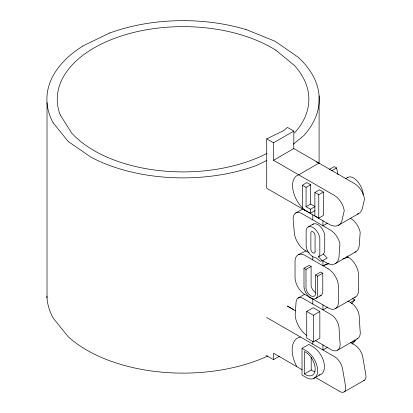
<?xml version="1.0" encoding="UTF-8"?>
<svg xmlns="http://www.w3.org/2000/svg" width="413" height="413" viewBox="0 0 413 413"><rect width="100%" height="100%" fill="white"/><g stroke="black" fill="none" stroke-linecap="round" stroke-linejoin="round"><path stroke-width="0.62" d="M318.485 256.912L319.817 254.398L319.817 238.182A9.788 5.653 60 0 0 312.977 227.486A9.788 5.653 60 0 0 306.141 230.289L306.141 246.499A9.891 5.71 60 0 0 316.038 257.784L320.018 261.171L322.331 260.825L327.256 257.98L323.41 254.067L318.485 256.912L322.331 260.825M323.41 254.067L324.742 251.553L324.742 235.338A9.788 5.653 60 0 0 319.523 225.792A9.788 5.653 60 0 0 312.3 224.703M352.506 344.07L355.247 340.58L354.282 340.023M351.587 303.839L354.855 299.905L352.346 298.46M293.426 144.152L303.834 135.567A136.166 78.615 0 0 0 297.897 57.025L275.048 41.233L245.931 29.457M273.53 142.795L273.53 160.285L334.282 195.359A14.285 8.245 60 0 1 344.235 210.806L341.949 220.676A19.122 11.037 60 0 1 329.022 224.249L266.715 188.276L266.715 138.861L273.53 142.795L293.808 131.086L293.808 148.577L354.56 183.651A14.285 8.245 60 0 1 364.514 199.097L362.227 208.973A19.122 11.037 60 0 1 357.338 214.125M273.53 160.285L293.808 148.577M329.404 169.413L334.251 166.615L336.574 167.957L338.015 174.751M315.026 210.651L310.468 213.278L302.383 208.611L302.383 185.236L306.942 182.603L310.622 184.73L310.622 204.074L306.069 206.706L306.069 187.363L310.622 184.73M331.727 170.755L336.574 167.957M314.871 192.463L319.445 189.825L323.353 192.076L323.353 215.457L318.779 218.1L314.871 215.844L314.871 192.463L318.779 194.719L323.353 192.076M345.784 178.555L347.901 177.332M306.069 206.706L310.468 209.246L315.026 206.614L310.622 204.074M308.48 226.804L313.405 223.96M338.164 225.415L358.443 213.707M319.631 296.013A9.742 5.627 60 0 0 322.78 290.138L322.78 273.21L317.669 276.163L317.669 293.091A9.742 5.627 60 0 1 310.829 298.072A9.742 5.627 60 0 1 303.994 285.192L303.994 268.269L309.105 265.316L311.103 266.468L311.103 285.631A6.954 4.016 60 0 0 315.909 292.884M303.994 268.269L305.992 269.421L311.103 266.468M305.992 269.421L305.992 288.584A6.954 4.016 60 0 0 310.798 295.837A6.954 4.016 60 0 0 315.604 294.133L315.604 274.97L320.715 272.017L322.78 273.21M335.697 263.391L355.949 251.698M298.093 298.052L304.624 294.278M293.751 309.786L287.36 306.028L295.419 310.752M315.991 298.367L321.108 295.414M306.74 311.438L313.209 307.706L319.843 311.536L319.843 338.159L313.379 341.892L306.74 338.061L306.74 311.438L313.379 315.269L319.843 311.536M327.958 306.983L322.94 309.879L322.94 304.892M335.304 308.661L355.402 297.055M350.477 302.435L354.855 299.905M266.008 355.314L273.53 359.656L279.4 356.269M302.017 348.365L306.771 351.112A16.401 9.468 60 0 1 317.628 370.745A16.401 9.468 60 0 1 306.771 377.843L302.017 375.092L302.017 348.365L308.826 344.432L313.586 347.178A16.401 9.468 60 0 1 324.107 363.419A16.401 9.468 60 0 1 318.872 375.035M327.855 347.147L322.94 349.987L322.94 344.943M337.591 350.178L357.735 338.546M351.334 342.842L355.247 340.58M304.391 373.925A13.815 7.976 60 0 0 315.186 368.938A13.815 7.976 60 0 0 304.391 351.489L304.391 373.925L311.206 369.991A13.815 7.976 60 0 0 314.985 371.777M313.204 378.716L320.018 374.782M344.122 391.927L364.343 380.254M295.631 213.056L302.76 208.947M327.339 223.216L322.94 225.735L322.94 220.738M298.645 254.563L306.126 250.82M82.662 46.075L109.894 32.885M266.715 138.861L283.447 130.756L287.479 127.431L293.808 131.086M266.715 160.481L256.215 165.572A136.166 78.615 0 0 1 91.056 157.224L68.212 141.504L53.189 122.831M309.12 252.771L305.45 250.65A15.875 9.169 60 0 1 294.232 231.765L293.189 219.845A12.524 7.233 60 0 1 302.641 214.022L330.369 230.031A14.063 8.121 60 0 1 339.935 243.902L338.949 257.583A18.105 10.454 60 0 1 326.316 262.699L322.94 260.753L322.94 265.776L328.108 263.365M322.94 265.776L328.954 263.721M342.785 258.997L348.2 257.149A14.62 8.441 60 0 1 358.536 275.259L358.536 290.654A14.625 8.446 60 0 1 354.395 297.468M346.481 256.901L348.2 257.149M302.383 185.236L306.069 187.363M315.604 274.97L317.669 276.163M347.854 301.005L351.035 302.843A11.647 6.727 60 0 1 359.129 315.264L360.053 330.163A13.009 7.511 60 0 1 356.775 339.001M350.224 342.392L353.482 344.272A11.925 6.887 60 0 1 362.784 357.188L365.856 374.911A8.358 4.827 60 0 1 363.724 380.538M315.46 340.627L331.871 350.1A13.009 7.511 60 0 0 339.909 341.794L338.985 326.895A11.647 6.727 60 0 0 330.89 314.469L304.551 299.265A10.408 6.009 60 0 0 296.069 302.12L295.15 315.609A18.642 10.764 60 0 0 306.642 335.423M266.545 317.427L333.265 355.949A11.925 6.887 60 0 1 342.563 368.861L345.635 386.583A8.358 4.827 60 0 1 340.457 391.865L314.912 377.115M302.14 369.743L273.53 353.223L273.53 359.656M275.667 50.035L294.552 65.621A125.805 72.631 0 0 1 294.438 133.032M60.277 115.031L71.557 132.909A125.805 72.631 0 0 0 267.128 153.3M347.178 255.977L347.447 257.216M319.094 95.837L319.094 163.496M318.779 194.719L318.779 218.1M313.379 315.269L313.379 341.892M312.791 214.879L312.791 219.881M312.791 256.148L312.791 259.916M312.791 299.038L312.791 304.02M312.791 341.608L312.791 344.127M311.206 357.168L311.206 369.991M310.468 209.246L310.468 213.278M47.015 102.62L47.015 297.933M350.627 218.332A14.063 8.121 60 0 1 360.193 232.204L359.207 245.89A18.105 10.454 60 0 1 354.865 252.271M347.312 177.74A11.311 6.531 60 0 1 355.939 179.743A14.78 8.534 60 0 1 363.218 194.946M316.332 161.994A14.631 8.446 60 0 1 318.996 163.12L298.718 174.823A21.956 12.674 60 0 0 292.698 188.08A21.956 12.674 60 0 0 302.383 207.92M296.813 366.667A25.818 14.909 60 0 1 300.478 337.018M305.253 210.527A21.956 12.674 60 0 1 303.188 208.72M267.923 355.985A136.166 78.615 0 0 1 68.212 336.745L53.189 318.144A136.166 78.615 0 0 1 46.912 296.08M53.189 122.904A136.166 78.615 0 0 1 82.662 46.153M109.894 32.963A136.166 78.615 0 0 1 245.931 29.535M60.277 115.103A125.805 72.631 0 0 1 124.778 34.893A125.805 72.631 0 0 1 275.667 50.107M328.098 268.755L304.267 254.997A14.656 8.461 60 0 0 295.032 261.315L295.032 277.262A14.15 8.172 60 0 0 304.267 294.118L328.098 307.876A14.625 8.446 60 0 0 338.438 302.254L338.438 286.865A14.62 8.441 60 0 0 328.098 268.755M315.067 251.651L315.067 235.441A2.963 1.709 60 0 0 312.971 231.812A2.963 1.709 60 0 0 310.875 233.025L310.875 249.235A2.963 1.709 60 0 0 312.971 252.864A2.963 1.709 60 0 0 315.067 251.651"/></g></svg>
